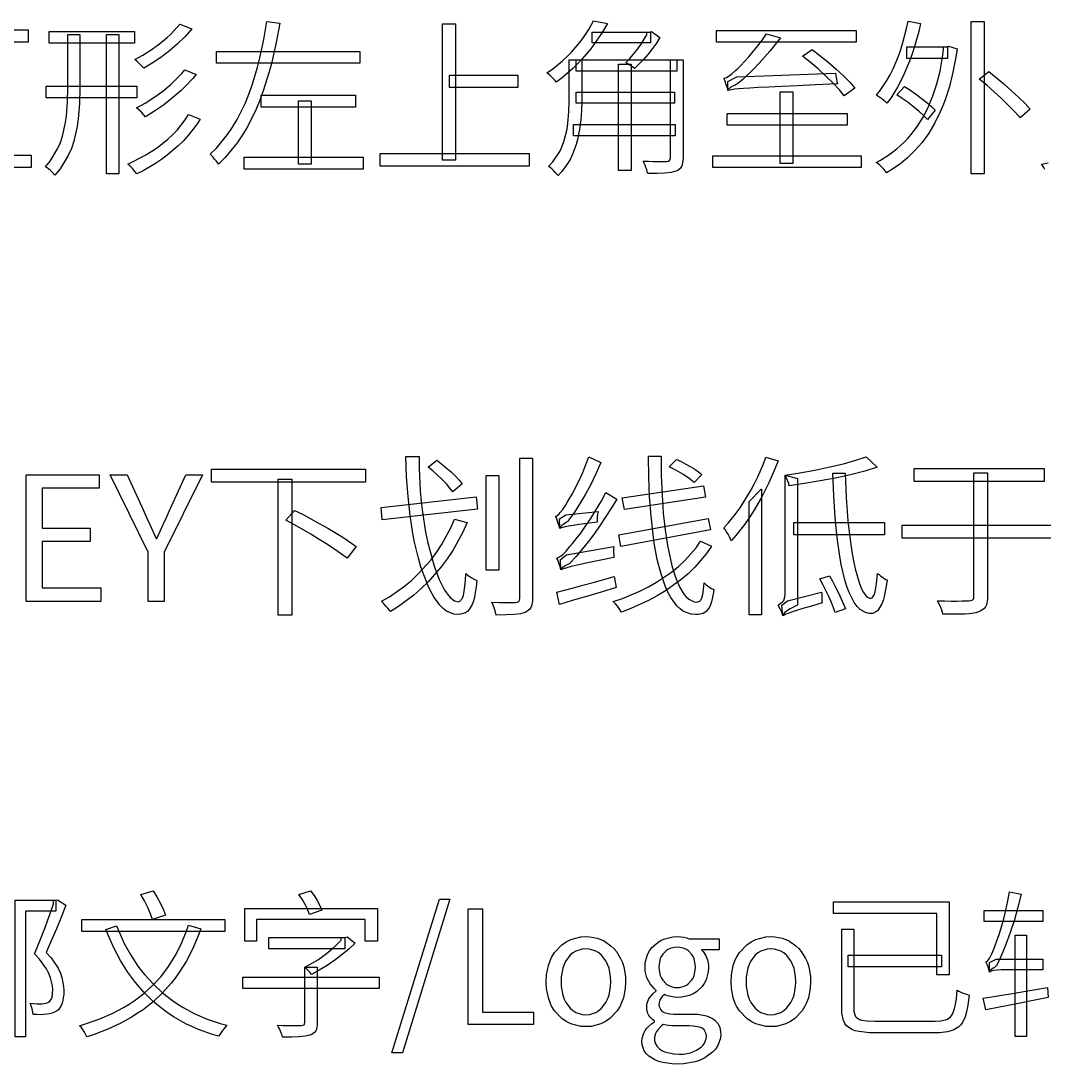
# Model space of a CAD drawing. Header units: millimetres. Extents: x 5 to 292, y 5 to 205.
# Drawn here: x 179.35 to 193.46, y 90.6 to 104.99 of the extents above; entities that cross this region are included whole.
import ezdxf

# ---------------------------------------------------------------- set-up
doc = ezdxf.new("R2010")
doc.units = ezdxf.units.MM
doc.layers.add('ANNOTATION', color=7, linetype='Continuous')

msp = doc.modelspace()

# ---------------------------------------------------------------- linework, layer by layer
at = {"layer": 'ANNOTATION'}
for points in [[(181.541, 104.947), (181.704, 104.881), (181.613, 104.777), (181.51, 104.675), (181.397, 104.577), (181.279, 104.487), (181.16, 104.406), (181.042, 104.336), (181.018, 104.367), (180.986, 104.4), (180.951, 104.431), (180.919, 104.457), (181.03, 104.519), (181.145, 104.592), (181.259, 104.674), (181.366, 104.763), (181.416, 104.809), (181.504, 104.902), (181.541, 104.947)], [(182.742, 104.984), (182.92, 104.959), (182.869, 104.692), (182.807, 104.423), (182.771, 104.289), (182.689, 104.026), (182.642, 103.897), (182.591, 103.771), (182.472, 103.531), (182.405, 103.417), (182.332, 103.308), (182.167, 103.106), (182.075, 103.014), (182.06, 103.036), (182.041, 103.06), (182.02, 103.085), (181.999, 103.11), (181.979, 103.133), (181.958, 103.15), (182.045, 103.234), (182.2, 103.421), (182.269, 103.524), (182.332, 103.632), (182.444, 103.86), (182.492, 103.979), (182.536, 104.102), (182.611, 104.353), (182.643, 104.48), (182.697, 104.734), (182.742, 104.984)], [(185.162, 104.95), (185.343, 104.95), (185.343, 103.067), (185.162, 103.067), (185.162, 104.95)], [(187.247, 104.991), (187.437, 104.954), (187.356, 104.817), (187.26, 104.677), (187.207, 104.606), (187.089, 104.468), (187.025, 104.4), (186.958, 104.333), (186.811, 104.206), (186.731, 104.146), (186.715, 104.169), (186.694, 104.192), (186.671, 104.214), (186.648, 104.236), (186.624, 104.256), (186.603, 104.272), (186.679, 104.325), (186.819, 104.439), (186.882, 104.499), (186.942, 104.561), (187.05, 104.686), (187.098, 104.749), (187.181, 104.873), (187.247, 104.991)], [(191.584, 104.986), (191.756, 104.954), (191.731, 104.846), (191.672, 104.637), (191.639, 104.535), (191.604, 104.436), (191.526, 104.249), (191.484, 104.162), (191.439, 104.078), (191.343, 103.926), (191.291, 103.857), (191.272, 103.874), (191.248, 103.894), (191.222, 103.914), (191.194, 103.935), (191.167, 103.953), (191.145, 103.967), (191.196, 104.029), (191.291, 104.169), (191.335, 104.246), (191.376, 104.328), (191.45, 104.503), (191.482, 104.596), (191.512, 104.691), (191.563, 104.886), (191.584, 104.986)], [(192.454, 104.984), (192.633, 104.984), (192.633, 102.879), (192.454, 102.879), (192.454, 104.984)], [(179.45, 104.865), (179.45, 104.695), (178.592, 104.695), (178.592, 103.136), (179.489, 103.136), (179.489, 102.968), (178.418, 102.968), (178.418, 104.865), (179.45, 104.865)], [(179.998, 104.801), (180.16, 104.801), (180.16, 104.066), (180.155, 103.851), (180.139, 103.638), (180.125, 103.533), (180.078, 103.329), (180.045, 103.229), (180.003, 103.133), (179.89, 102.95), (179.817, 102.863), (179.802, 102.882), (179.781, 102.903), (179.757, 102.925), (179.733, 102.946), (179.71, 102.964), (179.689, 102.978), (179.754, 103.057), (179.856, 103.224), (179.893, 103.312), (179.923, 103.402), (179.966, 103.587), (179.978, 103.682), (179.993, 103.873), (179.998, 104.066), (179.998, 104.801)], [(179.737, 104.842), (180.916, 104.842), (180.916, 104.682), (179.737, 104.682), (179.737, 104.842)], [(180.529, 104.801), (180.699, 104.801), (180.699, 102.879), (180.529, 102.879), (180.529, 104.801)], [(187.228, 104.833), (188.032, 104.833), (188.032, 104.686), (187.228, 104.686), (187.228, 104.833)], [(187.979, 104.833), (188.016, 104.833), (188.043, 104.842), (188.16, 104.76), (188.113, 104.685), (188.057, 104.608), (187.997, 104.532), (187.934, 104.459), (187.87, 104.392), (187.808, 104.333), (187.782, 104.355), (187.75, 104.377), (187.718, 104.398), (187.689, 104.413), (187.744, 104.47), (187.798, 104.533), (187.852, 104.601), (187.901, 104.671), (187.945, 104.739), (187.979, 104.799), (187.979, 104.833)], [(188.941, 104.858), (190.865, 104.858), (190.865, 104.695), (188.941, 104.695), (188.941, 104.858)], [(189.099, 104.029), (189.095, 104.05), (189.087, 104.078), (189.076, 104.109), (189.065, 104.142), (189.054, 104.173), (189.044, 104.198), (189.08, 104.21), (189.117, 104.233), (189.158, 104.265), (189.202, 104.306), (189.234, 104.334), (189.277, 104.377), (189.329, 104.432), (189.387, 104.496), (189.448, 104.568), (189.511, 104.646), (189.573, 104.728), (189.631, 104.81), (189.823, 104.757), (189.678, 104.575), (189.529, 104.405), (189.453, 104.325), (189.305, 104.184), (189.232, 104.123), (189.232, 104.12), (189.232, 104.12), (189.213, 104.111), (189.191, 104.101), (189.166, 104.088), (189.14, 104.074), (189.118, 104.058), (189.104, 104.043), (189.099, 104.029)], [(192.072, 104.634), (192.104, 104.634), (192.138, 104.64), (192.258, 104.604), (192.241, 104.492), (192.202, 104.281), (192.153, 104.084), (192.095, 103.902), (192.062, 103.817), (192.027, 103.735), (191.951, 103.582), (191.868, 103.442), (191.777, 103.315), (191.728, 103.257), (191.678, 103.202), (191.574, 103.1), (191.463, 103.009), (191.347, 102.93), (191.286, 102.895), (191.27, 102.918), (191.246, 102.945), (191.22, 102.972), (191.193, 102.999), (191.166, 103.021), (191.142, 103.037), (191.203, 103.069), (191.318, 103.142), (191.427, 103.225), (191.529, 103.318), (191.577, 103.368), (191.624, 103.421), (191.711, 103.537), (191.79, 103.664), (191.862, 103.804), (191.894, 103.878), (191.925, 103.955), (191.979, 104.12), (192.024, 104.299), (192.058, 104.491), (192.072, 104.592), (192.072, 104.634)], [(191.564, 104.634), (192.127, 104.634), (192.127, 104.471), (191.564, 104.471), (191.564, 104.634)], [(182.048, 104.57), (184.024, 104.57), (184.024, 104.405), (182.048, 104.405), (182.048, 104.57)], [(190.125, 104.505), (190.26, 104.595), (190.367, 104.514), (190.477, 104.424), (190.585, 104.329), (190.687, 104.235), (190.778, 104.145), (190.849, 104.061), (190.7, 103.955), (190.635, 104.038), (190.549, 104.131), (190.449, 104.228), (190.342, 104.327), (190.232, 104.42), (190.125, 104.505)], [(186.91, 104.452), (187.084, 104.452), (187.084, 103.878), (187.081, 103.755), (187.071, 103.624), (187.053, 103.49), (187.024, 103.353), (187.005, 103.285), (186.956, 103.153), (186.926, 103.089), (186.891, 103.027), (186.806, 102.912), (186.756, 102.859), (186.74, 102.878), (186.718, 102.901), (186.694, 102.925), (186.669, 102.948), (186.646, 102.968), (186.626, 102.982), (186.686, 103.047), (186.78, 103.188), (186.814, 103.264), (186.841, 103.342), (186.88, 103.499), (186.892, 103.579), (186.905, 103.734), (186.91, 103.88), (186.91, 104.452)], [(187.008, 104.452), (188.392, 104.452), (188.392, 104.297), (187.008, 104.297), (187.008, 104.452)], [(187.588, 104.395), (187.762, 104.395), (187.762, 102.927), (187.588, 102.927), (187.588, 104.395)], [(188.305, 104.452), (188.479, 104.452), (188.479, 103.099), (188.477, 103.063), (188.467, 103.004), (188.458, 102.98), (188.446, 102.96), (188.408, 102.928), (188.382, 102.916), (188.316, 102.899), (188.23, 102.889), (188.123, 102.885), (187.993, 102.884), (187.987, 102.91), (187.978, 102.94), (187.967, 102.97), (187.955, 103.001), (187.943, 103.029), (187.931, 103.055), (188.001, 103.054), (188.069, 103.052), (188.13, 103.052), (188.183, 103.052), (188.224, 103.053), (188.252, 103.053), (188.277, 103.056), (188.293, 103.063), (188.302, 103.078), (188.305, 103.101), (188.305, 104.452)], [(181.608, 104.315), (181.764, 104.251), (181.718, 104.195), (181.616, 104.085), (181.56, 104.031), (181.44, 103.927), (181.316, 103.829), (181.19, 103.743), (181.065, 103.669), (181.041, 103.698), (181.01, 103.731), (180.976, 103.763), (180.942, 103.791), (181.062, 103.857), (181.184, 103.935), (181.305, 104.023), (181.42, 104.118), (181.474, 104.167), (181.568, 104.266), (181.608, 104.315)], [(185.261, 104.242), (186.202, 104.242), (186.202, 104.07), (185.261, 104.07), (185.261, 104.242)], [(189.099, 104.029), (189.099, 104.155), (189.221, 104.217), (190.581, 104.269), (190.586, 104.233), (190.594, 104.192), (190.601, 104.154), (190.609, 104.123), (190.308, 104.108), (190.053, 104.095), (189.839, 104.085), (189.661, 104.077), (189.517, 104.07), (189.402, 104.063), (189.311, 104.057), (189.242, 104.052), (189.191, 104.047), (189.153, 104.041), (189.124, 104.035), (189.099, 104.029)], [(192.565, 104.187), (192.695, 104.29), (192.796, 104.21), (192.902, 104.12), (193.008, 104.027), (193.109, 103.935), (193.197, 103.849), (193.267, 103.772), (193.126, 103.651), (193.059, 103.73), (192.973, 103.819), (192.875, 103.915), (192.771, 104.011), (192.667, 104.103), (192.565, 104.187)], [(179.698, 104.089), (180.946, 104.089), (180.946, 103.928), (179.698, 103.928), (179.698, 104.089)], [(191.428, 103.972), (191.531, 104.086), (191.607, 104.039), (191.686, 103.984), (191.765, 103.925), (191.84, 103.866), (191.905, 103.81), (191.955, 103.761), (191.85, 103.631), (191.799, 103.682), (191.734, 103.74), (191.66, 103.802), (191.582, 103.863), (191.503, 103.92), (191.428, 103.972)], [(182.664, 103.965), (183.965, 103.965), (183.965, 103.8), (182.664, 103.8), (182.664, 103.965)], [(187.008, 104.008), (188.364, 104.008), (188.364, 103.857), (187.008, 103.857), (187.008, 104.008)], [(189.818, 104.011), (189.995, 104.011), (189.995, 103.021), (189.818, 103.021), (189.818, 104.011)], [(183.177, 103.889), (183.351, 103.889), (183.351, 103.014), (183.177, 103.014), (183.177, 103.889)], [(181.661, 103.697), (181.821, 103.633), (181.77, 103.555), (181.653, 103.405), (181.587, 103.333), (181.517, 103.265), (181.366, 103.137), (181.286, 103.077), (181.203, 103.022), (181.033, 102.922), (180.946, 102.879), (180.922, 102.913), (180.891, 102.95), (180.857, 102.986), (180.822, 103.016), (180.908, 103.054), (181.073, 103.142), (181.153, 103.192), (181.231, 103.245), (181.376, 103.361), (181.444, 103.424), (181.507, 103.489), (181.615, 103.626), (181.661, 103.697)], [(189.09, 103.713), (190.744, 103.713), (190.744, 103.552), (189.09, 103.552), (189.09, 103.713)], [(186.967, 103.559), (188.371, 103.559), (188.371, 103.406), (186.967, 103.406), (186.967, 103.559)], [(182.426, 103.111), (184.068, 103.111), (184.068, 102.943), (182.426, 102.943), (182.426, 103.111)], [(184.301, 103.159), (186.36, 103.159), (186.36, 102.987), (184.301, 102.987), (184.301, 103.159)], [(188.889, 103.129), (190.936, 103.129), (190.936, 102.966), (188.889, 102.966), (188.889, 103.129)], [(184.656, 98.981), (184.839, 98.981), (184.841, 98.821), (184.856, 98.51), (184.87, 98.359), (184.887, 98.213), (184.93, 97.939), (184.957, 97.811), (184.986, 97.689), (185.049, 97.47), (185.083, 97.372), (185.118, 97.284), (185.192, 97.139), (185.23, 97.082), (185.269, 97.037), (185.326, 96.993), (185.363, 96.98), (185.382, 96.978), (185.403, 96.984), (185.437, 97.029), (185.451, 97.068), (185.462, 97.12), (185.478, 97.269), (185.484, 97.366), (185.516, 97.339), (185.556, 97.312), (185.597, 97.289), (185.634, 97.271), (185.625, 97.186), (185.602, 97.044), (185.588, 96.988), (185.571, 96.941), (185.531, 96.869), (185.507, 96.844), (185.479, 96.826), (185.412, 96.805), (185.372, 96.802), (185.32, 96.808), (185.219, 96.849), (185.172, 96.885), (185.127, 96.93), (185.042, 97.046), (185.002, 97.118), (184.964, 97.196), (184.894, 97.374), (184.861, 97.472), (184.831, 97.577), (184.778, 97.8), (184.754, 97.919), (184.715, 98.168), (184.687, 98.431), (184.667, 98.703), (184.656, 98.981)], [(184.965, 98.836), (185.084, 98.931), (185.149, 98.882), (185.215, 98.827), (185.28, 98.769), (185.34, 98.711), (185.392, 98.655), (185.432, 98.605), (185.306, 98.495), (185.266, 98.546), (185.216, 98.603), (185.157, 98.664), (185.094, 98.725), (185.028, 98.783), (184.965, 98.836)], [(186.229, 98.959), (186.403, 98.959), (186.403, 97.026), (186.402, 96.986), (186.39, 96.921), (186.379, 96.897), (186.366, 96.876), (186.327, 96.842), (186.303, 96.828), (186.238, 96.811), (186.152, 96.801), (186.041, 96.796), (185.901, 96.795), (185.893, 96.835), (185.878, 96.882), (185.86, 96.93), (185.841, 96.971), (185.949, 96.97), (186.047, 96.969), (186.17, 96.969), (186.198, 96.973), (186.216, 96.982), (186.226, 96.998), (186.229, 97.024), (186.229, 98.959)], [(186.782, 97.99), (186.776, 98.012), (186.766, 98.04), (186.755, 98.072), (186.745, 98.105), (186.734, 98.135), (186.722, 98.16), (186.739, 98.165), (186.771, 98.189), (186.787, 98.207), (186.821, 98.252), (186.858, 98.307), (186.882, 98.345), (186.916, 98.403), (186.958, 98.477), (187.003, 98.564), (187.051, 98.66), (187.097, 98.763), (187.141, 98.869), (187.18, 98.976), (187.346, 98.898), (187.283, 98.752), (187.212, 98.606), (187.135, 98.463), (187.054, 98.326), (186.972, 98.2), (186.889, 98.088), (186.889, 98.083), (186.889, 98.083), (186.873, 98.074), (186.856, 98.063), (186.835, 98.05), (186.814, 98.035), (186.797, 98.02), (186.786, 98.005), (186.782, 97.99)], [(188.001, 98.988), (188.177, 98.988), (188.18, 98.713), (188.19, 98.45), (188.207, 98.201), (188.233, 97.968), (188.266, 97.753), (188.305, 97.561), (188.326, 97.473), (188.374, 97.315), (188.401, 97.246), (188.429, 97.184), (188.49, 97.083), (188.523, 97.044), (188.558, 97.013), (188.631, 96.978), (188.67, 96.974), (188.685, 96.975), (188.71, 96.986), (188.721, 96.996), (188.739, 97.028), (188.753, 97.077), (188.763, 97.147), (188.77, 97.24), (188.799, 97.211), (188.834, 97.184), (188.87, 97.162), (188.903, 97.145), (188.895, 97.082), (188.874, 96.978), (188.86, 96.937), (188.845, 96.902), (188.805, 96.849), (188.782, 96.831), (188.755, 96.817), (188.689, 96.802), (188.651, 96.8), (188.593, 96.805), (188.486, 96.845), (188.438, 96.88), (188.392, 96.924), (188.309, 97.038), (188.272, 97.108), (188.238, 97.186), (188.176, 97.361), (188.149, 97.458), (188.125, 97.562), (188.083, 97.785), (188.066, 97.905), (188.038, 98.157), (188.018, 98.424), (188.006, 98.702), (188.001, 98.988)], [(188.287, 98.84), (188.391, 98.94), (188.452, 98.912), (188.516, 98.878), (188.58, 98.842), (188.64, 98.806), (188.693, 98.77), (188.737, 98.735), (188.632, 98.624), (188.564, 98.678), (188.476, 98.737), (188.379, 98.793), (188.287, 98.84)], [(189.622, 98.974), (189.791, 98.924), (189.752, 98.822), (189.662, 98.618), (189.613, 98.517), (189.56, 98.417), (189.45, 98.227), (189.391, 98.136), (189.331, 98.049), (189.207, 97.89), (189.144, 97.819), (189.134, 97.843), (189.119, 97.873), (189.1, 97.908), (189.081, 97.943), (189.061, 97.974), (189.044, 97.997), (189.101, 98.06), (189.213, 98.199), (189.267, 98.275), (189.32, 98.354), (189.419, 98.522), (189.466, 98.61), (189.51, 98.701), (189.588, 98.882), (189.622, 98.974)], [(191.006, 98.978), (191.158, 98.836), (190.984, 98.781), (190.79, 98.731), (190.583, 98.685), (190.369, 98.644), (190.154, 98.607), (189.944, 98.576), (189.936, 98.611), (189.921, 98.652), (189.903, 98.693), (189.886, 98.726), (190.091, 98.758), (190.298, 98.795), (190.502, 98.837), (190.693, 98.882), (190.863, 98.929), (191.006, 98.978)], [(179.422, 96.983), (179.422, 98.728), (180.427, 98.728), (180.427, 98.543), (179.641, 98.543), (179.641, 97.995), (180.303, 97.995), (180.303, 97.807), (179.641, 97.807), (179.641, 97.171), (180.453, 97.171), (180.453, 96.983), (179.422, 96.983)], [(181.106, 96.983), (181.106, 97.66), (180.582, 98.728), (180.815, 98.728), (181.041, 98.235), (181.083, 98.139), (181.125, 98.045), (181.167, 97.95), (181.213, 97.852), (181.222, 97.852), (181.268, 97.95), (181.312, 98.045), (181.355, 98.139), (181.398, 98.235), (181.622, 98.728), (181.851, 98.728), (181.324, 97.66), (181.324, 96.983), (181.106, 96.983)], [(181.979, 98.807), (184.101, 98.807), (184.101, 98.628), (181.979, 98.628), (181.979, 98.807)], [(185.767, 98.721), (185.941, 98.721), (185.941, 97.414), (185.767, 97.414), (185.767, 98.721)], [(189.856, 96.783), (189.849, 96.806), (189.84, 96.833), (189.829, 96.862), (189.815, 96.889), (189.801, 96.914), (189.789, 96.933), (189.82, 96.952), (189.853, 96.978), (189.868, 96.996), (189.884, 97.046), (189.886, 97.078), (189.886, 98.724), (190.056, 98.676), (190.056, 96.931), (190.056, 96.931), (190.026, 96.917), (189.994, 96.9), (189.956, 96.88), (189.918, 96.857), (189.885, 96.832), (189.872, 96.82), (189.857, 96.795), (189.856, 96.783)], [(190.544, 98.752), (190.715, 98.752), (190.73, 98.414), (190.753, 98.093), (190.769, 97.941), (190.806, 97.666), (190.828, 97.543), (190.852, 97.43), (190.906, 97.242), (190.935, 97.167), (190.967, 97.106), (191.016, 97.047), (191.052, 97.029), (191.07, 97.026), (191.086, 97.031), (191.115, 97.075), (191.127, 97.114), (191.148, 97.223), (191.163, 97.369), (191.182, 97.352), (191.205, 97.333), (191.23, 97.315), (191.254, 97.3), (191.277, 97.287), (191.294, 97.279), (191.282, 97.193), (191.254, 97.052), (191.238, 96.996), (191.22, 96.949), (191.181, 96.879), (191.16, 96.855), (191.139, 96.837), (191.095, 96.817), (191.073, 96.814), (191.046, 96.816), (190.994, 96.828), (190.923, 96.87), (190.881, 96.913), (190.841, 96.967), (190.77, 97.105), (190.739, 97.189), (190.711, 97.282), (190.661, 97.491), (190.64, 97.608), (190.605, 97.862), (190.578, 98.14), (190.558, 98.439), (190.544, 98.752)], [(191.668, 98.814), (193.458, 98.814), (193.458, 98.636), (191.668, 98.636), (191.668, 98.814)], [(192.491, 98.755), (192.68, 98.755), (192.68, 97.055), (192.678, 97.009), (192.663, 96.936), (192.65, 96.91), (192.633, 96.887), (192.584, 96.851), (192.553, 96.838), (192.517, 96.827), (192.423, 96.813), (192.366, 96.809), (192.23, 96.806), (192.063, 96.805), (192.056, 96.833), (192.046, 96.864), (192.033, 96.898), (192.019, 96.932), (192.004, 96.965), (191.989, 96.993), (192.084, 96.989), (192.175, 96.988), (192.257, 96.988), (192.329, 96.989), (192.384, 96.99), (192.42, 96.99), (192.454, 96.994), (192.476, 97.003), (192.488, 97.023), (192.491, 97.055), (192.491, 98.755)], [(182.898, 98.667), (183.086, 98.667), (183.086, 96.795), (182.898, 96.795), (182.898, 98.667)], [(187.641, 98.412), (188.76, 98.578), (188.789, 98.421), (187.67, 98.25), (187.641, 98.412)], [(186.796, 97.417), (186.792, 97.438), (186.783, 97.465), (186.772, 97.496), (186.761, 97.527), (186.751, 97.557), (186.739, 97.581), (186.759, 97.587), (186.801, 97.611), (186.822, 97.63), (186.868, 97.678), (186.92, 97.738), (186.956, 97.781), (187.007, 97.845), (187.068, 97.926), (187.135, 98.021), (187.206, 98.128), (187.279, 98.243), (187.35, 98.363), (187.415, 98.483), (187.565, 98.393), (187.493, 98.272), (187.339, 98.034), (187.257, 97.918), (187.173, 97.805), (187.004, 97.602), (186.92, 97.512), (186.92, 97.507), (186.92, 97.507), (186.901, 97.498), (186.881, 97.489), (186.858, 97.476), (186.835, 97.461), (186.815, 97.446), (186.801, 97.431), (186.796, 97.417)], [(189.391, 98.362), (189.558, 98.531), (189.561, 98.529), (189.561, 96.798), (189.391, 96.798), (189.391, 98.362)], [(184.315, 98.276), (185.629, 98.426), (185.646, 98.257), (184.332, 98.107), (184.315, 98.276)], [(183.001, 98.102), (183.12, 98.238), (183.23, 98.184), (183.346, 98.123), (183.464, 98.058), (183.582, 97.991), (183.695, 97.925), (183.8, 97.859), (183.893, 97.797), (183.972, 97.74), (183.846, 97.578), (183.769, 97.636), (183.678, 97.701), (183.575, 97.769), (183.464, 97.839), (183.347, 97.909), (183.229, 97.977), (183.113, 98.042), (183.001, 98.102)], [(186.782, 97.99), (186.777, 98.124), (186.863, 98.179), (187.308, 98.224), (187.302, 98.186), (187.297, 98.145), (187.295, 98.106), (187.294, 98.076), (187.156, 98.058), (187.047, 98.044), (186.964, 98.032), (186.901, 98.021), (186.855, 98.012), (186.822, 98.004), (186.799, 97.997), (186.782, 97.99)], [(185.329, 98.119), (185.501, 98.069), (185.442, 97.936), (185.306, 97.686), (185.228, 97.57), (185.146, 97.459), (184.966, 97.254), (184.87, 97.159), (184.769, 97.071), (184.557, 96.912), (184.446, 96.843), (184.431, 96.864), (184.411, 96.888), (184.388, 96.914), (184.364, 96.942), (184.34, 96.966), (184.32, 96.985), (184.43, 97.048), (184.637, 97.192), (184.735, 97.273), (184.829, 97.361), (185, 97.552), (185.078, 97.656), (185.15, 97.765), (185.276, 97.996), (185.329, 98.119)], [(187.594, 97.9), (188.827, 98.128), (188.856, 97.971), (187.622, 97.738), (187.594, 97.9)], [(190.008, 98.069), (191.256, 98.069), (191.256, 97.9), (190.008, 97.9), (190.008, 98.069)], [(191.503, 98.033), (193.625, 98.033), (193.625, 97.855), (191.503, 97.855), (191.503, 98.033)], [(186.796, 97.417), (186.789, 97.562), (186.874, 97.624), (187.525, 97.74), (187.521, 97.702), (187.521, 97.66), (187.523, 97.621), (187.525, 97.59), (187.323, 97.549), (187.164, 97.515), (187.043, 97.488), (186.954, 97.468), (186.892, 97.451), (186.848, 97.439), (186.819, 97.428), (186.796, 97.417)], [(188.722, 97.814), (188.872, 97.743), (188.803, 97.642), (188.642, 97.454), (188.55, 97.365), (188.451, 97.281), (188.238, 97.128), (188.123, 97.059), (188.005, 96.995), (187.758, 96.883), (187.629, 96.835), (187.609, 96.871), (187.581, 96.911), (187.549, 96.95), (187.517, 96.983), (187.643, 97.025), (187.885, 97.125), (188.002, 97.183), (188.114, 97.246), (188.322, 97.387), (188.417, 97.465), (188.506, 97.547), (188.659, 97.722), (188.722, 97.814)], [(186.739, 97.112), (186.846, 97.14), (186.967, 97.171), (187.1, 97.206), (187.24, 97.245), (187.385, 97.286), (187.532, 97.326), (187.558, 97.174), (187.351, 97.112), (187.146, 97.052), (186.951, 96.995), (186.777, 96.94), (186.739, 97.112)], [(190.368, 97.295), (190.498, 97.336), (190.54, 97.261), (190.582, 97.181), (190.623, 97.099), (190.66, 97.019), (190.692, 96.945), (190.718, 96.881), (190.577, 96.831), (190.556, 96.895), (190.526, 96.97), (190.49, 97.051), (190.45, 97.135), (190.408, 97.218), (190.368, 97.295)], [(189.856, 96.783), (189.844, 96.931), (189.92, 96.993), (190.391, 97.112), (190.392, 97.076), (190.392, 97.034), (190.394, 96.994), (190.396, 96.962), (190.249, 96.918), (190.133, 96.884), (190.043, 96.857), (189.977, 96.835), (189.929, 96.818), (189.896, 96.805), (189.873, 96.793), (189.856, 96.783)], [(181.003, 92.939), (181.173, 92.991), (181.223, 92.909), (181.272, 92.818), (181.315, 92.73), (181.345, 92.656), (181.164, 92.597), (181.138, 92.672), (181.099, 92.761), (181.052, 92.854), (181.003, 92.939)], [(183.183, 92.941), (183.344, 92.991), (183.391, 92.928), (183.435, 92.857), (183.471, 92.787), (183.497, 92.725), (183.329, 92.664), (183.306, 92.728), (183.271, 92.801), (183.229, 92.875), (183.183, 92.941)], [(192.707, 91.869), (192.702, 91.887), (192.695, 91.911), (192.687, 91.939), (192.677, 91.966), (192.666, 91.991), (192.657, 92.013), (192.671, 92.018), (192.698, 92.046), (192.71, 92.068), (192.736, 92.122), (192.764, 92.187), (192.783, 92.235), (192.808, 92.303), (192.837, 92.39), (192.869, 92.492), (192.901, 92.605), (192.932, 92.726), (192.959, 92.852), (192.98, 92.976), (193.141, 92.943), (193.098, 92.767), (193.048, 92.589), (192.992, 92.415), (192.932, 92.249), (192.868, 92.095), (192.803, 91.958), (192.803, 91.954), (192.803, 91.954), (192.789, 91.945), (192.773, 91.935), (192.755, 91.922), (192.737, 91.908), (192.721, 91.894), (192.711, 91.88), (192.707, 91.869)], [(179.268, 92.861), (179.832, 92.861), (179.832, 92.71), (179.414, 92.71), (179.414, 90.975), (179.268, 90.975), (179.268, 92.861)], [(179.8, 92.861), (179.83, 92.861), (179.856, 92.867), (179.967, 92.795), (179.907, 92.637), (179.839, 92.468), (179.767, 92.299), (179.697, 92.141), (179.765, 92.065), (179.863, 91.923), (179.893, 91.857), (179.914, 91.793), (179.938, 91.671), (179.941, 91.614), (179.94, 91.567), (179.928, 91.481), (179.918, 91.442), (179.905, 91.407), (179.866, 91.351), (179.841, 91.33), (179.813, 91.315), (179.78, 91.302), (179.744, 91.293), (179.706, 91.287), (179.663, 91.283), (179.616, 91.282), (179.567, 91.283), (179.519, 91.285), (179.514, 91.319), (179.505, 91.361), (179.492, 91.403), (179.475, 91.439), (179.522, 91.436), (179.567, 91.434), (179.607, 91.433), (179.643, 91.433), (179.668, 91.436), (179.692, 91.44), (179.713, 91.447), (179.732, 91.457), (179.747, 91.468), (179.77, 91.502), (179.778, 91.524), (179.787, 91.574), (179.789, 91.629), (179.785, 91.68), (179.759, 91.791), (179.736, 91.851), (179.704, 91.914), (179.605, 92.049), (179.538, 92.122), (179.575, 92.209), (179.612, 92.3), (179.649, 92.394), (179.684, 92.487), (179.718, 92.577), (179.748, 92.663), (179.776, 92.742), (179.8, 92.811), (179.8, 92.861)], [(184.465, 90.755), (185.119, 92.876), (185.263, 92.876), (184.611, 90.755), (184.465, 90.755)], [(190.553, 92.841), (192.149, 92.841), (192.149, 91.834), (191.979, 91.834), (191.979, 92.677), (190.553, 92.677), (190.553, 92.841)], [(182.435, 92.749), (184.266, 92.749), (184.266, 92.298), (184.098, 92.298), (184.098, 92.593), (182.597, 92.593), (182.597, 92.298), (182.435, 92.298), (182.435, 92.749)], [(185.515, 91.145), (185.515, 92.743), (185.716, 92.743), (185.716, 91.317), (186.416, 91.317), (186.416, 91.145), (185.515, 91.145)], [(192.631, 92.721), (193.44, 92.721), (193.44, 92.568), (192.631, 92.568), (192.631, 92.721)], [(180.19, 92.593), (182.161, 92.593), (182.161, 92.431), (180.19, 92.431), (180.19, 92.593)], [(181.661, 92.518), (181.829, 92.468), (181.794, 92.371), (181.715, 92.187), (181.627, 92.017), (181.529, 91.859), (181.476, 91.786), (181.421, 91.715), (181.302, 91.583), (181.173, 91.461), (181.033, 91.351), (180.959, 91.301), (180.883, 91.252), (180.72, 91.162), (180.546, 91.081), (180.359, 91.008), (180.262, 90.975), (180.251, 90.997), (180.236, 91.024), (180.217, 91.053), (180.197, 91.083), (180.178, 91.109), (180.159, 91.13), (180.255, 91.159), (180.438, 91.224), (180.608, 91.298), (180.766, 91.381), (180.84, 91.425), (180.912, 91.472), (181.046, 91.574), (181.17, 91.687), (181.282, 91.81), (181.334, 91.876), (181.384, 91.945), (181.475, 92.093), (181.557, 92.253), (181.629, 92.427), (181.661, 92.518)], [(180.669, 92.51), (180.702, 92.426), (180.775, 92.265), (180.859, 92.112), (180.954, 91.967), (181.005, 91.897), (181.059, 91.83), (181.176, 91.702), (181.303, 91.585), (181.44, 91.477), (181.513, 91.427), (181.588, 91.38), (181.747, 91.295), (181.916, 91.222), (182.095, 91.162), (182.189, 91.136), (182.17, 91.116), (182.15, 91.092), (182.129, 91.064), (182.109, 91.037), (182.092, 91.011), (182.076, 90.986), (181.979, 91.014), (181.796, 91.08), (181.623, 91.158), (181.463, 91.249), (181.386, 91.299), (181.313, 91.352), (181.174, 91.466), (181.046, 91.591), (180.928, 91.727), (180.873, 91.799), (180.821, 91.874), (180.723, 92.03), (180.634, 92.195), (180.555, 92.369), (180.519, 92.459), (180.669, 92.51)], [(190.669, 92.464), (190.835, 92.464), (190.835, 91.365), (190.836, 91.332), (190.848, 91.279), (190.858, 91.258), (190.871, 91.241), (190.914, 91.216), (190.942, 91.207), (191.019, 91.197), (191.125, 91.193), (191.238, 91.193), (191.422, 91.193), (191.631, 91.193), (191.823, 91.193), (191.955, 91.193), (192.036, 91.197), (192.1, 91.21), (192.126, 91.221), (192.169, 91.253), (192.186, 91.274), (192.2, 91.3), (192.224, 91.366), (192.233, 91.405), (192.248, 91.501), (192.26, 91.62), (192.284, 91.605), (192.311, 91.592), (192.341, 91.579), (192.371, 91.568), (192.4, 91.559), (192.426, 91.553), (192.408, 91.415), (192.385, 91.302), (192.37, 91.254), (192.332, 91.175), (192.309, 91.143), (192.282, 91.116), (192.215, 91.073), (192.174, 91.058), (192.128, 91.046), (192.017, 91.033), (191.953, 91.032), (191.869, 91.032), (191.721, 91.032), (191.541, 91.032), (191.362, 91.032), (191.216, 91.032), (191.133, 91.032), (191.05, 91.033), (190.91, 91.048), (190.854, 91.06), (190.807, 91.077), (190.735, 91.127), (190.71, 91.16), (190.692, 91.2), (190.671, 91.304), (190.669, 91.367), (190.669, 92.464)], [(182.769, 92.346), (183.815, 92.346), (183.815, 92.191), (182.769, 92.191), (182.769, 92.346)], [(183.767, 92.346), (183.811, 92.346), (183.848, 92.355), (183.959, 92.27), (183.875, 92.191), (183.781, 92.111), (183.68, 92.033), (183.573, 91.96), (183.464, 91.895), (183.355, 91.838), (183.337, 91.862), (183.313, 91.889), (183.287, 91.916), (183.264, 91.936), (183.358, 91.986), (183.452, 92.045), (183.544, 92.11), (183.63, 92.179), (183.705, 92.248), (183.767, 92.311), (183.767, 92.346)], [(187.14, 91.117), (187.069, 91.121), (186.933, 91.158), (186.869, 91.19), (186.809, 91.23), (186.708, 91.336), (186.667, 91.401), (186.65, 91.437), (186.622, 91.513), (186.597, 91.641), (186.592, 91.736), (186.597, 91.831), (186.622, 91.96), (186.65, 92.037), (186.667, 92.072), (186.708, 92.138), (186.809, 92.244), (186.869, 92.285), (186.933, 92.318), (187.069, 92.355), (187.14, 92.359), (187.193, 92.357), (187.297, 92.336), (187.348, 92.318), (187.396, 92.295), (187.484, 92.234), (187.523, 92.196), (187.56, 92.153), (187.619, 92.055), (187.643, 92), (187.662, 91.94), (187.684, 91.808), (187.687, 91.736), (187.682, 91.641), (187.657, 91.513), (187.628, 91.437), (187.611, 91.401), (187.569, 91.336), (187.469, 91.23), (187.41, 91.19), (187.346, 91.158), (187.211, 91.121), (187.14, 91.117)], [(188.4, 90.6), (188.33, 90.602), (188.202, 90.621), (188.144, 90.637), (188.092, 90.658), (188.006, 90.712), (187.972, 90.745), (187.945, 90.782), (187.915, 90.868), (187.911, 90.916), (187.914, 90.954), (187.937, 91.027), (187.957, 91.063), (187.982, 91.097), (188.046, 91.158), (188.086, 91.184), (188.086, 91.195), (188.064, 91.21), (188.026, 91.249), (188.009, 91.271), (187.996, 91.297), (187.981, 91.356), (187.979, 91.389), (187.982, 91.425), (188.003, 91.49), (188.021, 91.52), (188.065, 91.571), (188.11, 91.609), (188.11, 91.618), (188.081, 91.643), (188.027, 91.707), (188.003, 91.747), (187.982, 91.79), (187.958, 91.884), (187.955, 91.936), (187.959, 91.999), (187.989, 92.112), (188.016, 92.162), (188.049, 92.207), (188.13, 92.28), (188.178, 92.308), (188.23, 92.33), (188.34, 92.356), (188.398, 92.359), (188.447, 92.357), (188.492, 92.35), (188.532, 92.341), (188.565, 92.329), (188.977, 92.329), (188.977, 92.176), (188.735, 92.176), (188.756, 92.154), (188.791, 92.102), (188.805, 92.071), (188.816, 92.039), (188.83, 91.969), (188.831, 91.932), (188.828, 91.871), (188.799, 91.761), (188.773, 91.713), (188.742, 91.669), (188.664, 91.598), (188.618, 91.57), (188.567, 91.548), (188.457, 91.523), (188.398, 91.52), (188.355, 91.523), (188.309, 91.531), (188.264, 91.544), (188.223, 91.561), (188.193, 91.534), (188.169, 91.503), (188.159, 91.485), (188.148, 91.444), (188.147, 91.42), (188.15, 91.393), (188.171, 91.348), (188.19, 91.328), (188.217, 91.312), (188.299, 91.293), (188.354, 91.291), (188.587, 91.291), (188.683, 91.287), (188.804, 91.265), (188.868, 91.239), (188.896, 91.223), (188.92, 91.205), (188.959, 91.162), (188.985, 91.108), (188.997, 91.045), (188.999, 91.01), (188.994, 90.956), (188.957, 90.855), (188.925, 90.807), (188.884, 90.763), (188.78, 90.687), (188.717, 90.657), (188.647, 90.632), (188.488, 90.604), (188.4, 90.6)], [(189.69, 91.117), (189.619, 91.121), (189.484, 91.158), (189.42, 91.19), (189.36, 91.23), (189.259, 91.336), (189.218, 91.401), (189.2, 91.437), (189.172, 91.513), (189.148, 91.641), (189.143, 91.736), (189.148, 91.831), (189.172, 91.96), (189.2, 92.037), (189.218, 92.072), (189.259, 92.138), (189.36, 92.244), (189.42, 92.285), (189.484, 92.318), (189.619, 92.355), (189.69, 92.359), (189.744, 92.357), (189.848, 92.336), (189.898, 92.318), (189.946, 92.295), (190.034, 92.234), (190.074, 92.196), (190.11, 92.153), (190.17, 92.055), (190.194, 92), (190.213, 91.94), (190.235, 91.808), (190.237, 91.736), (190.233, 91.641), (190.208, 91.513), (190.179, 91.437), (190.161, 91.401), (190.12, 91.336), (190.02, 91.23), (189.961, 91.19), (189.897, 91.158), (189.762, 91.121), (189.69, 91.117)], [(193.06, 92.381), (193.217, 92.381), (193.217, 90.979), (193.06, 90.979), (193.06, 92.381)], [(187.14, 91.282), (187.189, 91.286), (187.279, 91.314), (187.319, 91.339), (187.356, 91.37), (187.416, 91.45), (187.44, 91.498), (187.459, 91.551), (187.481, 91.67), (187.484, 91.736), (187.481, 91.802), (187.459, 91.922), (187.44, 91.975), (187.416, 92.024), (187.356, 92.103), (187.319, 92.134), (187.279, 92.159), (187.189, 92.188), (187.14, 92.191), (187.09, 92.188), (187, 92.159), (186.96, 92.134), (186.923, 92.103), (186.863, 92.024), (186.84, 91.975), (186.821, 91.922), (186.8, 91.802), (186.797, 91.736), (186.8, 91.67), (186.821, 91.551), (186.84, 91.498), (186.863, 91.45), (186.923, 91.37), (186.96, 91.339), (187, 91.314), (187.09, 91.286), (187.14, 91.282)], [(188.398, 91.655), (188.432, 91.657), (188.495, 91.675), (188.525, 91.69), (188.552, 91.709), (188.598, 91.758), (188.617, 91.788), (188.631, 91.821), (188.648, 91.895), (188.65, 91.936), (188.648, 91.978), (188.631, 92.053), (188.617, 92.085), (188.598, 92.115), (188.553, 92.162), (188.526, 92.18), (188.497, 92.195), (188.433, 92.211), (188.398, 92.213), (188.364, 92.211), (188.301, 92.195), (188.272, 92.18), (188.245, 92.162), (188.199, 92.116), (188.181, 92.087), (188.166, 92.055), (188.149, 91.979), (188.147, 91.936), (188.149, 91.895), (188.166, 91.821), (188.182, 91.788), (188.2, 91.758), (188.246, 91.709), (188.273, 91.69), (188.302, 91.675), (188.364, 91.657), (188.398, 91.655)], [(189.69, 91.282), (189.74, 91.286), (189.83, 91.314), (189.87, 91.339), (189.906, 91.37), (189.967, 91.45), (189.991, 91.498), (190.01, 91.551), (190.032, 91.67), (190.034, 91.736), (190.032, 91.802), (190.01, 91.922), (189.991, 91.975), (189.967, 92.024), (189.906, 92.103), (189.87, 92.134), (189.83, 92.159), (189.74, 92.188), (189.69, 92.191), (189.64, 92.188), (189.55, 92.159), (189.51, 92.134), (189.474, 92.103), (189.414, 92.024), (189.39, 91.975), (189.372, 91.922), (189.35, 91.802), (189.348, 91.736), (189.35, 91.67), (189.372, 91.551), (189.39, 91.498), (189.414, 91.45), (189.474, 91.37), (189.51, 91.339), (189.55, 91.314), (189.64, 91.286), (189.69, 91.282)], [(190.758, 92.104), (192.045, 92.104), (192.045, 91.943), (190.758, 91.943), (190.758, 92.104)], [(192.707, 91.869), (192.707, 92.004), (192.797, 92.048), (193.442, 92.048), (193.442, 91.899), (192.866, 91.899), (192.813, 91.897), (192.765, 91.89), (192.728, 91.881), (192.707, 91.869)], [(183.264, 91.936), (183.436, 91.936), (183.436, 91.171), (183.435, 91.137), (183.424, 91.082), (183.414, 91.06), (183.401, 91.042), (183.361, 91.011), (183.333, 90.999), (183.268, 90.985), (183.186, 90.977), (183.083, 90.974), (182.956, 90.973), (182.95, 90.998), (182.94, 91.026), (182.927, 91.056), (182.913, 91.085), (182.9, 91.112), (182.887, 91.136), (182.959, 91.134), (183.027, 91.133), (183.089, 91.132), (183.144, 91.132), (183.214, 91.132), (183.237, 91.136), (183.253, 91.144), (183.261, 91.157), (183.264, 91.176), (183.264, 91.936)], [(182.411, 91.799), (184.288, 91.799), (184.288, 91.642), (182.411, 91.642), (182.411, 91.799)], [(192.618, 91.509), (192.737, 91.528), (192.874, 91.55), (193.023, 91.576), (193.18, 91.603), (193.342, 91.631), (193.505, 91.659), (193.512, 91.518), (193.285, 91.472), (193.057, 91.427), (192.842, 91.386), (192.653, 91.35), (192.618, 91.509)], [(188.428, 90.737), (188.483, 90.739), (188.581, 90.757), (188.625, 90.772), (188.665, 90.791), (188.73, 90.836), (188.756, 90.863), (188.776, 90.891), (188.8, 90.948), (188.803, 90.977), (188.799, 91.016), (188.769, 91.075), (188.742, 91.095), (188.708, 91.109), (188.618, 91.126), (188.563, 91.128), (188.358, 91.128), (188.323, 91.128), (188.285, 91.131), (188.245, 91.136), (188.205, 91.145), (188.176, 91.123), (188.13, 91.074), (188.114, 91.048), (188.101, 91.021), (188.087, 90.97), (188.086, 90.944), (188.087, 90.922), (188.098, 90.879), (188.121, 90.842), (188.155, 90.809), (188.176, 90.794), (188.226, 90.769), (188.352, 90.741), (188.428, 90.737)]]:
    msp.add_lwpolyline(points, close=True, dxfattribs=at)
msp.add_lwpolyline([(193.469, 102.941), (193.453, 102.97), (193.437, 102.995), (193.421, 103.012), (193.516, 103.034)], dxfattribs=at)

doc.saveas('drawing.dxf')
